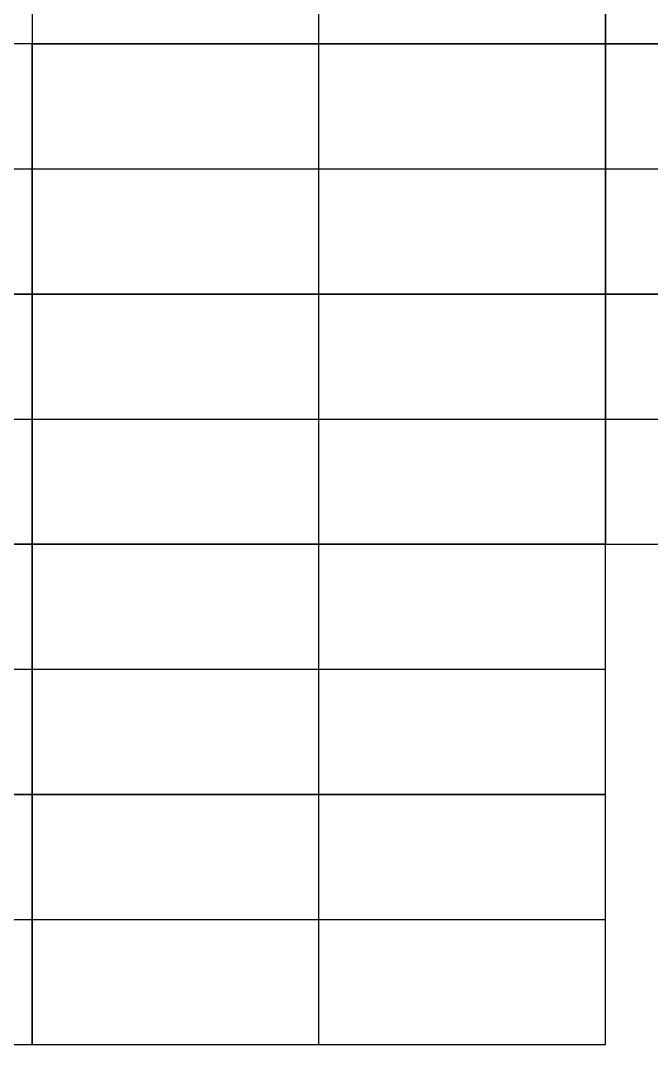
# Model space of a CAD drawing. Header units: millimetres. Extents: x 0.42 to 2.75, y -0.18 to 1.56.
# Drawn here: x 0.6434 to 0.7273, y 0.266 to 0.4021 of the extents above; entities that cross this region are included whole.
import ezdxf

# ---------------------------------------------------------------- set-up
doc = ezdxf.new("R2010")
doc.units = ezdxf.units.MM
doc.header["$MEASUREMENT"] = 0
doc.layers.add('NC', color=1, linetype='Continuous', true_color=0xff0000)

msp = doc.modelspace()

# ---------------------------------------------------------------- linework, layer by layer
at = {"layer": 'NC'}
for p, q in [((0.64497, 0.43225), (0.64497, 0.399)), ((0.64497, 0.43225, 0.0225), (0.64497, 0.399, 0.0225)), ((0.64497, 0.43225, 0.0225), (0.64497, 0.399, 0.0225)), ((0.64497, 0.43225, 0.045), (0.64497, 0.399, 0.045)), ((0.64497, 0.43225, 0.045), (0.64497, 0.399, 0.045)), ((0.64497, 0.43225, 0.0675), (0.64497, 0.399, 0.0675)), ((0.64497, 0.43225, 0.0675), (0.64497, 0.399, 0.0675)), ((0.64497, 0.43225, 0.09), (0.64497, 0.399, 0.09)), ((0.64497, 0.43225, 0.09), (0.64497, 0.399, 0.09)), ((0.64497, 0.43225, 0.1125), (0.64497, 0.399, 0.1125)), ((0.72122, 0.399), (0.72122, 0.43225)), ((0.72122, 0.399, 0.0225), (0.72122, 0.43225, 0.0225)), ((0.72122, 0.399, 0.0225), (0.72122, 0.43225, 0.0225)), ((0.72122, 0.399, 0.045), (0.72122, 0.43225, 0.045)), ((0.72122, 0.399, 0.045), (0.72122, 0.43225, 0.045)), ((0.72122, 0.399, 0.0675), (0.72122, 0.43225, 0.0675)), ((0.72122, 0.399, 0.0675), (0.72122, 0.43225, 0.0675)), ((0.72122, 0.399, 0.09), (0.72122, 0.43225, 0.09)), ((0.72122, 0.399, 0.09), (0.72122, 0.43225, 0.09)), ((0.72122, 0.399, 0.1125), (0.72122, 0.43225, 0.1125)), ((0.72122, 0.43225), (0.72122, 0.399)), ((0.72122, 0.43225, 0.0225), (0.72122, 0.399, 0.0225)), ((0.72122, 0.43225, 0.0225), (0.72122, 0.399, 0.0225)), ((0.72122, 0.43225, 0.045), (0.72122, 0.399, 0.045)), ((0.72122, 0.43225, 0.045), (0.72122, 0.399, 0.045)), ((0.72122, 0.43225, 0.0675), (0.72122, 0.399, 0.0675)), ((0.64497, 0.399), (0.56872, 0.399)), ((0.64497, 0.399, 0.0225), (0.56872, 0.399, 0.0225)), ((0.64497, 0.36575), (0.64497, 0.399)), ((0.64497, 0.36575, 0.0225), (0.64497, 0.399, 0.0225)), ((0.64497, 0.399), (0.64497, 0.399, 0.0225)), ((0.72122, 0.399), (0.64497, 0.399)), ((0.64497, 0.399), (0.64497, 0.36575)), ((0.72122, 0.399, 0.0225), (0.64497, 0.399, 0.0225)), ((0.64497, 0.399, 0.0225), (0.64497, 0.36575, 0.0225)), ((0.64497, 0.399), (0.64497, 0.399, 0.0225)), ((0.72122, 0.399, 0.0225), (0.64497, 0.399, 0.0225)), ((0.64497, 0.399, 0.0225), (0.64497, 0.36575, 0.0225)), ((0.72122, 0.399, 0.045), (0.64497, 0.399, 0.045)), ((0.64497, 0.399, 0.045), (0.64497, 0.36575, 0.045)), ((0.64497, 0.399, 0.0225), (0.64497, 0.399, 0.045)), ((0.72122, 0.399, 0.045), (0.64497, 0.399, 0.045)), ((0.64497, 0.399, 0.045), (0.64497, 0.36575, 0.045)), ((0.72122, 0.399, 0.0675), (0.64497, 0.399, 0.0675)), ((0.64497, 0.399, 0.0675), (0.64497, 0.36575, 0.0675)), ((0.64497, 0.399, 0.045), (0.64497, 0.399, 0.0675)), ((0.72122, 0.399, 0.0675), (0.64497, 0.399, 0.0675)), ((0.64497, 0.399, 0.0675), (0.64497, 0.36575, 0.0675)), ((0.72122, 0.399, 0.09), (0.64497, 0.399, 0.09)), ((0.64497, 0.399, 0.09), (0.64497, 0.36575, 0.09)), ((0.64497, 0.399, 0.0675), (0.64497, 0.399, 0.09)), ((0.64497, 0.399), (0.72122, 0.399)), ((0.64497, 0.399, 0.0225), (0.72122, 0.399, 0.0225)), ((0.64497, 0.399), (0.64497, 0.399, 0.0225)), ((0.64497, 0.399, 0.0225), (0.72122, 0.399, 0.0225)), ((0.64497, 0.399, 0.045), (0.72122, 0.399, 0.045)), ((0.64497, 0.399, 0.0225), (0.64497, 0.399, 0.045)), ((0.64497, 0.399, 0.045), (0.72122, 0.399, 0.045)), ((0.64497, 0.399, 0.0675), (0.72122, 0.399, 0.0675)), ((0.64497, 0.399, 0.045), (0.64497, 0.399, 0.0675)), ((0.64497, 0.399, 0.0675), (0.72122, 0.399, 0.0675)), ((0.64497, 0.399, 0.09), (0.72122, 0.399, 0.09)), ((0.64497, 0.399, 0.0675), (0.64497, 0.399, 0.09)), ((0.64497, 0.399, 0.09), (0.72122, 0.399, 0.09)), ((0.64497, 0.399, 0.1125), (0.72122, 0.399, 0.1125)), ((0.64497, 0.399, 0.09), (0.64497, 0.399, 0.1125)), ((0.72122, 0.36575), (0.72122, 0.399)), ((0.72122, 0.36575, 0.0225), (0.72122, 0.399, 0.0225)), ((0.72122, 0.399), (0.72122, 0.399, 0.0225)), ((0.72122, 0.36575, 0.0225), (0.72122, 0.399, 0.0225)), ((0.72122, 0.36575, 0.045), (0.72122, 0.399, 0.045)), ((0.72122, 0.399, 0.0225), (0.72122, 0.399, 0.045)), ((0.72122, 0.36575, 0.045), (0.72122, 0.399, 0.045)), ((0.72122, 0.36575, 0.0675), (0.72122, 0.399, 0.0675)), ((0.72122, 0.399, 0.045), (0.72122, 0.399, 0.0675)), ((0.72122, 0.36575, 0.0675), (0.72122, 0.399, 0.0675)), ((0.72122, 0.36575, 0.09), (0.72122, 0.399, 0.09)), ((0.72122, 0.399, 0.0675), (0.72122, 0.399, 0.09)), ((0.72122, 0.399), (0.72122, 0.399, 0.0225)), ((0.72122, 0.399, 0.0225), (0.72122, 0.399, 0.045)), ((0.72122, 0.399, 0.045), (0.72122, 0.399, 0.0675)), ((0.72122, 0.399, 0.0675), (0.72122, 0.399, 0.09)), ((0.72122, 0.399, 0.09), (0.72122, 0.399, 0.1125)), ((0.79747, 0.399), (0.72122, 0.399)), ((0.72122, 0.399), (0.72122, 0.36575)), ((0.79747, 0.399, 0.0225), (0.72122, 0.399, 0.0225)), ((0.72122, 0.399, 0.0225), (0.72122, 0.36575, 0.0225)), ((0.72122, 0.399), (0.72122, 0.399, 0.0225)), ((0.79747, 0.399, 0.0225), (0.72122, 0.399, 0.0225)), ((0.72122, 0.399, 0.0225), (0.72122, 0.36575, 0.0225)), ((0.79747, 0.399, 0.045), (0.72122, 0.399, 0.045)), ((0.72122, 0.399, 0.045), (0.72122, 0.36575, 0.045)), ((0.72122, 0.399, 0.0225), (0.72122, 0.399, 0.045)), ((0.72122, 0.399), (0.79747, 0.399)), ((0.72122, 0.399, 0.0225), (0.79747, 0.399, 0.0225)), ((0.72122, 0.399), (0.72122, 0.399, 0.0225)), ((0.72122, 0.399, 0.0225), (0.79747, 0.399, 0.0225)), ((0.72122, 0.399, 0.045), (0.79747, 0.399, 0.045)), ((0.72122, 0.399, 0.0225), (0.72122, 0.399, 0.045)), ((0.72122, 0.399, 0.045), (0.79747, 0.399, 0.045)), ((0.72122, 0.399, 0.0675), (0.79747, 0.399, 0.0675)), ((0.72122, 0.399, 0.045), (0.72122, 0.399, 0.0675)), ((0.64497, 0.36575), (0.56872, 0.36575)), ((0.64497, 0.36575, 0.0225), (0.56872, 0.36575, 0.0225)), ((0.64497, 0.36575, 0.0225), (0.56872, 0.36575, 0.0225)), ((0.64497, 0.36575, 0.045), (0.56872, 0.36575, 0.045)), ((0.56872, 0.36575), (0.64497, 0.36575)), ((0.56872, 0.36575, 0.0225), (0.64497, 0.36575, 0.0225)), ((0.64497, 0.3325), (0.64497, 0.36575)), ((0.64497, 0.3325, 0.0225), (0.64497, 0.36575, 0.0225)), ((0.64497, 0.36575), (0.64497, 0.36575, 0.0225)), ((0.64497, 0.3325, 0.0225), (0.64497, 0.36575, 0.0225)), ((0.64497, 0.3325, 0.045), (0.64497, 0.36575, 0.045)), ((0.64497, 0.36575, 0.0225), (0.64497, 0.36575, 0.045)), ((0.64497, 0.36575), (0.64497, 0.36575, 0.0225)), ((0.72122, 0.36575), (0.64497, 0.36575)), ((0.64497, 0.36575), (0.64497, 0.3325)), ((0.72122, 0.36575, 0.0225), (0.64497, 0.36575, 0.0225)), ((0.64497, 0.36575, 0.0225), (0.64497, 0.3325, 0.0225)), ((0.64497, 0.36575), (0.64497, 0.36575, 0.0225)), ((0.72122, 0.36575, 0.0225), (0.64497, 0.36575, 0.0225)), ((0.64497, 0.36575, 0.0225), (0.64497, 0.3325, 0.0225)), ((0.72122, 0.36575, 0.045), (0.64497, 0.36575, 0.045)), ((0.64497, 0.36575, 0.045), (0.64497, 0.3325, 0.045)), ((0.64497, 0.36575, 0.0225), (0.64497, 0.36575, 0.045)), ((0.72122, 0.36575, 0.045), (0.64497, 0.36575, 0.045)), ((0.64497, 0.36575, 0.045), (0.64497, 0.3325, 0.045)), ((0.72122, 0.36575, 0.0675), (0.64497, 0.36575, 0.0675)), ((0.64497, 0.36575, 0.0675), (0.64497, 0.3325, 0.0675)), ((0.64497, 0.36575, 0.045), (0.64497, 0.36575, 0.0675)), ((0.72122, 0.36575, 0.0675), (0.64497, 0.36575, 0.0675)), ((0.64497, 0.36575, 0.0675), (0.64497, 0.3325, 0.0675)), ((0.72122, 0.36575, 0.09), (0.64497, 0.36575, 0.09)), ((0.64497, 0.36575, 0.09), (0.64497, 0.3325, 0.09)), ((0.64497, 0.36575, 0.0675), (0.64497, 0.36575, 0.09)), ((0.72122, 0.36575, 0.09), (0.64497, 0.36575, 0.09)), ((0.64497, 0.36575, 0.09), (0.64497, 0.3325, 0.09)), ((0.72122, 0.36575, 0.1125), (0.64497, 0.36575, 0.1125)), ((0.64497, 0.36575, 0.1125), (0.64497, 0.3325, 0.1125)), ((0.64497, 0.36575, 0.09), (0.64497, 0.36575, 0.1125)), ((0.72122, 0.36575, 0.1125), (0.64497, 0.36575, 0.1125)), ((0.64497, 0.36575, 0.1125), (0.64497, 0.3325, 0.1125)), ((0.72122, 0.36575, 0.135), (0.64497, 0.36575, 0.135)), ((0.64497, 0.36575, 0.135), (0.64497, 0.3325, 0.135)), ((0.64497, 0.36575, 0.1125), (0.64497, 0.36575, 0.135)), ((0.72122, 0.36575, 0.135), (0.64497, 0.36575, 0.135)), ((0.64497, 0.36575, 0.135), (0.64497, 0.3325, 0.135)), ((0.72122, 0.36575, 0.1575), (0.64497, 0.36575, 0.1575)), ((0.64497, 0.36575, 0.1575), (0.64497, 0.3325, 0.1575)), ((0.64497, 0.36575, 0.135), (0.64497, 0.36575, 0.1575)), ((0.72122, 0.36575, 0.1575), (0.64497, 0.36575, 0.1575)), ((0.64497, 0.36575, 0.1575), (0.64497, 0.3325, 0.1575)), ((0.72122, 0.36575, 0.18), (0.64497, 0.36575, 0.18)), ((0.64497, 0.36575, 0.18), (0.64497, 0.3325, 0.18)), ((0.64497, 0.36575, 0.1575), (0.64497, 0.36575, 0.18)), ((0.64497, 0.36575), (0.72122, 0.36575)), ((0.64497, 0.36575, 0.0225), (0.72122, 0.36575, 0.0225)), ((0.64497, 0.36575), (0.64497, 0.36575, 0.0225)), ((0.64497, 0.36575, 0.0225), (0.72122, 0.36575, 0.0225)), ((0.64497, 0.36575, 0.045), (0.72122, 0.36575, 0.045)), ((0.64497, 0.36575, 0.0225), (0.64497, 0.36575, 0.045)), ((0.64497, 0.36575, 0.045), (0.72122, 0.36575, 0.045)), ((0.64497, 0.36575, 0.0675), (0.72122, 0.36575, 0.0675)), ((0.64497, 0.36575, 0.045), (0.64497, 0.36575, 0.0675)), ((0.64497, 0.36575, 0.0675), (0.72122, 0.36575, 0.0675)), ((0.64497, 0.36575, 0.09), (0.72122, 0.36575, 0.09)), ((0.64497, 0.36575, 0.0675), (0.64497, 0.36575, 0.09)), ((0.72122, 0.3325), (0.72122, 0.36575)), ((0.72122, 0.3325, 0.0225), (0.72122, 0.36575, 0.0225)), ((0.72122, 0.36575), (0.72122, 0.36575, 0.0225)), ((0.72122, 0.3325, 0.0225), (0.72122, 0.36575, 0.0225)), ((0.72122, 0.3325, 0.045), (0.72122, 0.36575, 0.045)), ((0.72122, 0.36575, 0.0225), (0.72122, 0.36575, 0.045)), ((0.72122, 0.3325, 0.045), (0.72122, 0.36575, 0.045)), ((0.72122, 0.3325, 0.0675), (0.72122, 0.36575, 0.0675)), ((0.72122, 0.36575, 0.045), (0.72122, 0.36575, 0.0675)), ((0.72122, 0.3325, 0.0675), (0.72122, 0.36575, 0.0675)), ((0.72122, 0.3325, 0.09), (0.72122, 0.36575, 0.09)), ((0.72122, 0.36575, 0.0675), (0.72122, 0.36575, 0.09)), ((0.72122, 0.3325, 0.09), (0.72122, 0.36575, 0.09)), ((0.72122, 0.3325, 0.1125), (0.72122, 0.36575, 0.1125)), ((0.72122, 0.36575, 0.09), (0.72122, 0.36575, 0.1125)), ((0.72122, 0.3325, 0.1125), (0.72122, 0.36575, 0.1125)), ((0.72122, 0.3325, 0.135), (0.72122, 0.36575, 0.135)), ((0.72122, 0.36575, 0.1125), (0.72122, 0.36575, 0.135)), ((0.72122, 0.3325, 0.135), (0.72122, 0.36575, 0.135)), ((0.72122, 0.3325, 0.1575), (0.72122, 0.36575, 0.1575)), ((0.72122, 0.36575, 0.135), (0.72122, 0.36575, 0.1575)), ((0.72122, 0.3325, 0.1575), (0.72122, 0.36575, 0.1575)), ((0.72122, 0.3325, 0.18), (0.72122, 0.36575, 0.18)), ((0.72122, 0.36575, 0.1575), (0.72122, 0.36575, 0.18)), ((0.72122, 0.36575), (0.72122, 0.36575, 0.0225)), ((0.72122, 0.36575, 0.0225), (0.72122, 0.36575, 0.045)), ((0.72122, 0.36575, 0.045), (0.72122, 0.36575, 0.0675)), ((0.72122, 0.36575, 0.0675), (0.72122, 0.36575, 0.09)), ((0.79747, 0.36575), (0.72122, 0.36575)), ((0.72122, 0.36575), (0.72122, 0.3325)), ((0.79747, 0.36575, 0.0225), (0.72122, 0.36575, 0.0225)), ((0.72122, 0.36575, 0.0225), (0.72122, 0.3325, 0.0225)), ((0.72122, 0.36575), (0.72122, 0.36575, 0.0225)), ((0.72122, 0.36575), (0.79747, 0.36575)), ((0.72122, 0.36575, 0.0225), (0.79747, 0.36575, 0.0225)), ((0.72122, 0.36575), (0.72122, 0.36575, 0.0225)), ((0.72122, 0.36575, 0.0225), (0.79747, 0.36575, 0.0225)), ((0.72122, 0.36575, 0.045), (0.79747, 0.36575, 0.045)), ((0.72122, 0.36575, 0.0225), (0.72122, 0.36575, 0.045)), ((0.64497, 0.3325), (0.56872, 0.3325)), ((0.64497, 0.3325, 0.0225), (0.56872, 0.3325, 0.0225)), ((0.64497, 0.3325, 0.0225), (0.56872, 0.3325, 0.0225)), ((0.64497, 0.3325, 0.045), (0.56872, 0.3325, 0.045)), ((0.64497, 0.3325, 0.045), (0.56872, 0.3325, 0.045)), ((0.64497, 0.3325, 0.0675), (0.56872, 0.3325, 0.0675)), ((0.56872, 0.3325), (0.64497, 0.3325)), ((0.56872, 0.3325, 0.0225), (0.64497, 0.3325, 0.0225)), ((0.56872, 0.3325, 0.0225), (0.64497, 0.3325, 0.0225)), ((0.56872, 0.3325, 0.045), (0.64497, 0.3325, 0.045)), ((0.64497, 0.29925), (0.64497, 0.3325)), ((0.64497, 0.29925, 0.0225), (0.64497, 0.3325, 0.0225)), ((0.64497, 0.3325), (0.64497, 0.3325, 0.0225)), ((0.64497, 0.29925, 0.0225), (0.64497, 0.3325, 0.0225)), ((0.64497, 0.29925, 0.045), (0.64497, 0.3325, 0.045)), ((0.64497, 0.3325, 0.0225), (0.64497, 0.3325, 0.045)), ((0.64497, 0.29925, 0.045), (0.64497, 0.3325, 0.045)), ((0.64497, 0.29925, 0.0675), (0.64497, 0.3325, 0.0675)), ((0.64497, 0.3325, 0.045), (0.64497, 0.3325, 0.0675)), ((0.64497, 0.3325), (0.64497, 0.3325, 0.0225)), ((0.64497, 0.3325, 0.0225), (0.64497, 0.3325, 0.045)), ((0.72122, 0.3325), (0.64497, 0.3325)), ((0.64497, 0.3325), (0.64497, 0.29925)), ((0.72122, 0.3325, 0.0225), (0.64497, 0.3325, 0.0225)), ((0.64497, 0.3325, 0.0225), (0.64497, 0.29925, 0.0225)), ((0.64497, 0.3325), (0.64497, 0.3325, 0.0225)), ((0.72122, 0.3325, 0.0225), (0.64497, 0.3325, 0.0225)), ((0.64497, 0.3325, 0.0225), (0.64497, 0.29925, 0.0225)), ((0.72122, 0.3325, 0.045), (0.64497, 0.3325, 0.045)), ((0.64497, 0.3325, 0.045), (0.64497, 0.29925, 0.045)), ((0.64497, 0.3325, 0.0225), (0.64497, 0.3325, 0.045)), ((0.72122, 0.3325, 0.045), (0.64497, 0.3325, 0.045)), ((0.64497, 0.3325, 0.045), (0.64497, 0.29925, 0.045)), ((0.72122, 0.3325, 0.0675), (0.64497, 0.3325, 0.0675)), ((0.64497, 0.3325, 0.0675), (0.64497, 0.29925, 0.0675)), ((0.64497, 0.3325, 0.045), (0.64497, 0.3325, 0.0675)), ((0.64497, 0.3325), (0.72122, 0.3325)), ((0.64497, 0.3325, 0.0225), (0.72122, 0.3325, 0.0225)), ((0.64497, 0.3325), (0.64497, 0.3325, 0.0225)), ((0.64497, 0.3325, 0.0225), (0.72122, 0.3325, 0.0225)), ((0.64497, 0.3325, 0.045), (0.72122, 0.3325, 0.045)), ((0.64497, 0.3325, 0.0225), (0.64497, 0.3325, 0.045)), ((0.64497, 0.3325, 0.045), (0.72122, 0.3325, 0.045)), ((0.64497, 0.3325, 0.0675), (0.72122, 0.3325, 0.0675)), ((0.64497, 0.3325, 0.045), (0.64497, 0.3325, 0.0675)), ((0.64497, 0.3325, 0.0675), (0.72122, 0.3325, 0.0675)), ((0.64497, 0.3325, 0.09), (0.72122, 0.3325, 0.09)), ((0.64497, 0.3325, 0.0675), (0.64497, 0.3325, 0.09)), ((0.64497, 0.3325, 0.09), (0.72122, 0.3325, 0.09)), ((0.64497, 0.3325, 0.1125), (0.72122, 0.3325, 0.1125)), ((0.64497, 0.3325, 0.09), (0.64497, 0.3325, 0.1125)), ((0.64497, 0.3325, 0.1125), (0.72122, 0.3325, 0.1125)), ((0.64497, 0.3325, 0.135), (0.72122, 0.3325, 0.135)), ((0.64497, 0.3325, 0.1125), (0.64497, 0.3325, 0.135)), ((0.64497, 0.3325, 0.135), (0.72122, 0.3325, 0.135)), ((0.64497, 0.3325, 0.1575), (0.72122, 0.3325, 0.1575)), ((0.64497, 0.3325, 0.135), (0.64497, 0.3325, 0.1575)), ((0.64497, 0.3325, 0.1575), (0.72122, 0.3325, 0.1575)), ((0.64497, 0.3325, 0.18), (0.72122, 0.3325, 0.18)), ((0.64497, 0.3325, 0.1575), (0.64497, 0.3325, 0.18)), ((0.72122, 0.29925), (0.72122, 0.3325)), ((0.72122, 0.29925, 0.0225), (0.72122, 0.3325, 0.0225)), ((0.72122, 0.3325), (0.72122, 0.3325, 0.0225)), ((0.72122, 0.29925, 0.0225), (0.72122, 0.3325, 0.0225)), ((0.72122, 0.29925, 0.045), (0.72122, 0.3325, 0.045)), ((0.72122, 0.3325, 0.0225), (0.72122, 0.3325, 0.045)), ((0.72122, 0.29925, 0.045), (0.72122, 0.3325, 0.045)), ((0.72122, 0.29925, 0.0675), (0.72122, 0.3325, 0.0675)), ((0.72122, 0.3325, 0.045), (0.72122, 0.3325, 0.0675)), ((0.72122, 0.3325), (0.72122, 0.3325, 0.0225)), ((0.72122, 0.3325, 0.0225), (0.72122, 0.3325, 0.045)), ((0.72122, 0.3325, 0.045), (0.72122, 0.3325, 0.0675)), ((0.72122, 0.3325, 0.0675), (0.72122, 0.3325, 0.09)), ((0.72122, 0.3325, 0.09), (0.72122, 0.3325, 0.1125)), ((0.72122, 0.3325, 0.1125), (0.72122, 0.3325, 0.135)), ((0.72122, 0.3325, 0.135), (0.72122, 0.3325, 0.1575)), ((0.72122, 0.3325, 0.1575), (0.72122, 0.3325, 0.18)), ((0.72122, 0.3325), (0.79747, 0.3325)), ((0.72122, 0.3325, 0.0225), (0.79747, 0.3325, 0.0225)), ((0.72122, 0.3325), (0.72122, 0.3325, 0.0225)), ((0.64497, 0.29925), (0.56872, 0.29925)), ((0.64497, 0.29925, 0.0225), (0.56872, 0.29925, 0.0225)), ((0.56872, 0.29925), (0.64497, 0.29925)), ((0.56872, 0.29925, 0.0225), (0.64497, 0.29925, 0.0225)), ((0.56872, 0.29925, 0.0225), (0.64497, 0.29925, 0.0225)), ((0.56872, 0.29925, 0.045), (0.64497, 0.29925, 0.045)), ((0.56872, 0.29925, 0.045), (0.64497, 0.29925, 0.045)), ((0.56872, 0.29925, 0.0675), (0.64497, 0.29925, 0.0675)), ((0.64497, 0.266), (0.64497, 0.29925)), ((0.64497, 0.266, 0.0225), (0.64497, 0.29925, 0.0225)), ((0.64497, 0.29925), (0.64497, 0.29925, 0.0225)), ((0.64497, 0.29925), (0.64497, 0.29925, 0.0225)), ((0.64497, 0.29925, 0.0225), (0.64497, 0.29925, 0.045)), ((0.64497, 0.29925, 0.045), (0.64497, 0.29925, 0.0675)), ((0.72122, 0.29925), (0.64497, 0.29925)), ((0.64497, 0.29925), (0.64497, 0.266)), ((0.72122, 0.29925, 0.0225), (0.64497, 0.29925, 0.0225)), ((0.64497, 0.29925, 0.0225), (0.64497, 0.266, 0.0225)), ((0.64497, 0.29925), (0.64497, 0.29925, 0.0225)), ((0.72122, 0.29925, 0.0225), (0.64497, 0.29925, 0.0225)), ((0.64497, 0.29925, 0.0225), (0.64497, 0.266, 0.0225)), ((0.72122, 0.29925, 0.045), (0.64497, 0.29925, 0.045)), ((0.64497, 0.29925, 0.045), (0.64497, 0.266, 0.045)), ((0.64497, 0.29925, 0.0225), (0.64497, 0.29925, 0.045)), ((0.64497, 0.29925), (0.72122, 0.29925)), ((0.64497, 0.29925, 0.0225), (0.72122, 0.29925, 0.0225)), ((0.64497, 0.29925), (0.64497, 0.29925, 0.0225)), ((0.64497, 0.29925, 0.0225), (0.72122, 0.29925, 0.0225)), ((0.64497, 0.29925, 0.045), (0.72122, 0.29925, 0.045)), ((0.64497, 0.29925, 0.0225), (0.64497, 0.29925, 0.045)), ((0.64497, 0.29925, 0.045), (0.72122, 0.29925, 0.045)), ((0.64497, 0.29925, 0.0675), (0.72122, 0.29925, 0.0675)), ((0.64497, 0.29925, 0.045), (0.64497, 0.29925, 0.0675)), ((0.72122, 0.266), (0.72122, 0.29925)), ((0.72122, 0.266, 0.0225), (0.72122, 0.29925, 0.0225)), ((0.72122, 0.29925), (0.72122, 0.29925, 0.0225)), ((0.72122, 0.266, 0.0225), (0.72122, 0.29925, 0.0225)), ((0.72122, 0.266, 0.045), (0.72122, 0.29925, 0.045)), ((0.72122, 0.29925, 0.0225), (0.72122, 0.29925, 0.045)), ((0.72122, 0.29925), (0.72122, 0.29925, 0.0225)), ((0.72122, 0.29925, 0.0225), (0.72122, 0.29925, 0.045)), ((0.72122, 0.29925, 0.045), (0.72122, 0.29925, 0.0675)), ((0.56872, 0.266), (0.64497, 0.266)), ((0.56872, 0.266, 0.0225), (0.64497, 0.266, 0.0225)), ((0.64497, 0.266), (0.64497, 0.266, 0.0225)), ((0.64497, 0.266), (0.72122, 0.266)), ((0.64497, 0.266, 0.0225), (0.72122, 0.266, 0.0225)), ((0.64497, 0.266), (0.64497, 0.266, 0.0225)), ((0.64497, 0.266, 0.0225), (0.72122, 0.266, 0.0225)), ((0.64497, 0.266, 0.045), (0.72122, 0.266, 0.045)), ((0.64497, 0.266, 0.0225), (0.64497, 0.266, 0.045)), ((0.72122, 0.266), (0.72122, 0.266, 0.0225)), ((0.72122, 0.266, 0.0225), (0.72122, 0.266, 0.045))]:
    msp.add_line(p, q, dxfattribs=at)
for points in [[(0.64497, 0.43225, 0.01125), (0.64497, 0.41563, 0.01125), (0.64497, 0.399, 0.01125)], [(0.64497, 0.43225, 0.03375), (0.64497, 0.41563, 0.03375), (0.64497, 0.399, 0.03375)], [(0.64497, 0.43225, 0.05625), (0.64497, 0.41563, 0.05625), (0.64497, 0.399, 0.05625)], [(0.64497, 0.43225, 0.07875), (0.64497, 0.41563, 0.07875), (0.64497, 0.399, 0.07875)], [(0.64497, 0.43225, 0.10125), (0.64497, 0.41563, 0.10125), (0.64497, 0.399, 0.10125)], [(0.6831, 0.399), (0.6831, 0.41563), (0.6831, 0.43225)], [(0.6831, 0.399, 0.0225), (0.6831, 0.41563, 0.0225), (0.6831, 0.43225, 0.0225)], [(0.6831, 0.399, 0.0225), (0.6831, 0.41563, 0.0225), (0.6831, 0.43225, 0.0225)], [(0.6831, 0.399, 0.045), (0.6831, 0.41563, 0.045), (0.6831, 0.43225, 0.045)], [(0.6831, 0.399, 0.045), (0.6831, 0.41563, 0.045), (0.6831, 0.43225, 0.045)], [(0.6831, 0.399, 0.0675), (0.6831, 0.41563, 0.0675), (0.6831, 0.43225, 0.0675)], [(0.6831, 0.399, 0.0675), (0.6831, 0.41563, 0.0675), (0.6831, 0.43225, 0.0675)], [(0.6831, 0.399, 0.09), (0.6831, 0.41563, 0.09), (0.6831, 0.43225, 0.09)], [(0.6831, 0.399, 0.09), (0.6831, 0.41563, 0.09), (0.6831, 0.43225, 0.09)], [(0.6831, 0.399, 0.1125), (0.6831, 0.41563, 0.1125), (0.6831, 0.43225, 0.1125)], [(0.72122, 0.399, 0.01125), (0.72122, 0.41563, 0.01125), (0.72122, 0.43225, 0.01125)], [(0.72122, 0.399, 0.03375), (0.72122, 0.41563, 0.03375), (0.72122, 0.43225, 0.03375)], [(0.72122, 0.399, 0.05625), (0.72122, 0.41563, 0.05625), (0.72122, 0.43225, 0.05625)], [(0.72122, 0.399, 0.07875), (0.72122, 0.41563, 0.07875), (0.72122, 0.43225, 0.07875)], [(0.72122, 0.399, 0.10125), (0.72122, 0.41563, 0.10125), (0.72122, 0.43225, 0.10125)], [(0.72122, 0.43225, 0.01125), (0.72122, 0.41563, 0.01125), (0.72122, 0.399, 0.01125)], [(0.72122, 0.43225, 0.03375), (0.72122, 0.41563, 0.03375), (0.72122, 0.399, 0.03375)], [(0.72122, 0.43225, 0.05625), (0.72122, 0.41563, 0.05625), (0.72122, 0.399, 0.05625)], [(0.64497, 0.399, 0.01125), (0.60685, 0.399, 0.01125), (0.56872, 0.399, 0.01125)], [(0.64497, 0.36575, 0.01125), (0.64497, 0.38238, 0.01125), (0.64497, 0.399, 0.01125)], [(0.72122, 0.399, 0.01125), (0.6831, 0.399, 0.01125), (0.64497, 0.399, 0.01125)], [(0.64497, 0.399, 0.01125), (0.64497, 0.38238, 0.01125), (0.64497, 0.36575, 0.01125)], [(0.72122, 0.399, 0.03375), (0.6831, 0.399, 0.03375), (0.64497, 0.399, 0.03375)], [(0.64497, 0.399, 0.03375), (0.64497, 0.38238, 0.03375), (0.64497, 0.36575, 0.03375)], [(0.72122, 0.399, 0.05625), (0.6831, 0.399, 0.05625), (0.64497, 0.399, 0.05625)], [(0.64497, 0.399, 0.05625), (0.64497, 0.38238, 0.05625), (0.64497, 0.36575, 0.05625)], [(0.72122, 0.399, 0.07875), (0.6831, 0.399, 0.07875), (0.64497, 0.399, 0.07875)], [(0.64497, 0.399, 0.07875), (0.64497, 0.38238, 0.07875), (0.64497, 0.36575, 0.07875)], [(0.64497, 0.399, 0.01125), (0.6831, 0.399, 0.01125), (0.72122, 0.399, 0.01125)], [(0.64497, 0.399, 0.03375), (0.6831, 0.399, 0.03375), (0.72122, 0.399, 0.03375)], [(0.64497, 0.399, 0.05625), (0.6831, 0.399, 0.05625), (0.72122, 0.399, 0.05625)], [(0.64497, 0.399, 0.07875), (0.6831, 0.399, 0.07875), (0.72122, 0.399, 0.07875)], [(0.64497, 0.399, 0.10125), (0.6831, 0.399, 0.10125), (0.72122, 0.399, 0.10125)], [(0.6831, 0.399), (0.6831, 0.399, 0.01125), (0.6831, 0.399, 0.0225)], [(0.6831, 0.36575), (0.6831, 0.38238), (0.6831, 0.399)], [(0.6831, 0.36575, 0.0225), (0.6831, 0.38238, 0.0225), (0.6831, 0.399, 0.0225)], [(0.6831, 0.399, 0.0225), (0.6831, 0.399, 0.03375), (0.6831, 0.399, 0.045)], [(0.6831, 0.36575, 0.0225), (0.6831, 0.38238, 0.0225), (0.6831, 0.399, 0.0225)], [(0.6831, 0.36575, 0.045), (0.6831, 0.38238, 0.045), (0.6831, 0.399, 0.045)], [(0.6831, 0.399, 0.045), (0.6831, 0.399, 0.05625), (0.6831, 0.399, 0.0675)], [(0.6831, 0.36575, 0.045), (0.6831, 0.38238, 0.045), (0.6831, 0.399, 0.045)], [(0.6831, 0.36575, 0.0675), (0.6831, 0.38238, 0.0675), (0.6831, 0.399, 0.0675)], [(0.6831, 0.399, 0.0675), (0.6831, 0.399, 0.07875), (0.6831, 0.399, 0.09)], [(0.6831, 0.36575, 0.0675), (0.6831, 0.38238, 0.0675), (0.6831, 0.399, 0.0675)], [(0.6831, 0.36575, 0.09), (0.6831, 0.38238, 0.09), (0.6831, 0.399, 0.09)], [(0.6831, 0.399), (0.6831, 0.399, 0.01125), (0.6831, 0.399, 0.0225)], [(0.6831, 0.399, 0.0225), (0.6831, 0.399, 0.03375), (0.6831, 0.399, 0.045)], [(0.6831, 0.399, 0.045), (0.6831, 0.399, 0.05625), (0.6831, 0.399, 0.0675)], [(0.6831, 0.399, 0.0675), (0.6831, 0.399, 0.07875), (0.6831, 0.399, 0.09)], [(0.6831, 0.399, 0.09), (0.6831, 0.399, 0.10125), (0.6831, 0.399, 0.1125)], [(0.72122, 0.36575, 0.01125), (0.72122, 0.38238, 0.01125), (0.72122, 0.399, 0.01125)], [(0.72122, 0.36575, 0.03375), (0.72122, 0.38238, 0.03375), (0.72122, 0.399, 0.03375)], [(0.72122, 0.36575, 0.05625), (0.72122, 0.38238, 0.05625), (0.72122, 0.399, 0.05625)], [(0.72122, 0.36575, 0.07875), (0.72122, 0.38238, 0.07875), (0.72122, 0.399, 0.07875)], [(0.79747, 0.399, 0.01125), (0.75935, 0.399, 0.01125), (0.72122, 0.399, 0.01125)], [(0.72122, 0.399, 0.01125), (0.72122, 0.38238, 0.01125), (0.72122, 0.36575, 0.01125)], [(0.79747, 0.399, 0.03375), (0.75935, 0.399, 0.03375), (0.72122, 0.399, 0.03375)], [(0.72122, 0.399, 0.03375), (0.72122, 0.38238, 0.03375), (0.72122, 0.36575, 0.03375)], [(0.72122, 0.399, 0.01125), (0.75935, 0.399, 0.01125), (0.79747, 0.399, 0.01125)], [(0.72122, 0.399, 0.03375), (0.75935, 0.399, 0.03375), (0.79747, 0.399, 0.03375)], [(0.72122, 0.399, 0.05625), (0.75935, 0.399, 0.05625), (0.79747, 0.399, 0.05625)], [(0.56872, 0.38238), (0.60685, 0.38238), (0.64497, 0.38238)], [(0.56872, 0.38238, 0.0225), (0.60685, 0.38238, 0.0225), (0.64497, 0.38238, 0.0225)], [(0.64497, 0.38238), (0.64497, 0.38238, 0.01125), (0.64497, 0.38238, 0.0225)], [(0.64497, 0.38238), (0.64497, 0.38238, 0.01125), (0.64497, 0.38238, 0.0225)], [(0.64497, 0.38238), (0.6831, 0.38238), (0.72122, 0.38238)], [(0.64497, 0.38238, 0.0225), (0.6831, 0.38238, 0.0225), (0.72122, 0.38238, 0.0225)], [(0.64497, 0.38238, 0.0225), (0.64497, 0.38238, 0.03375), (0.64497, 0.38238, 0.045)], [(0.64497, 0.38238, 0.0225), (0.6831, 0.38238, 0.0225), (0.72122, 0.38238, 0.0225)], [(0.64497, 0.38238, 0.045), (0.6831, 0.38238, 0.045), (0.72122, 0.38238, 0.045)], [(0.64497, 0.38238, 0.045), (0.64497, 0.38238, 0.05625), (0.64497, 0.38238, 0.0675)], [(0.64497, 0.38238, 0.045), (0.6831, 0.38238, 0.045), (0.72122, 0.38238, 0.045)], [(0.64497, 0.38238, 0.0675), (0.6831, 0.38238, 0.0675), (0.72122, 0.38238, 0.0675)], [(0.64497, 0.38238, 0.0675), (0.64497, 0.38238, 0.07875), (0.64497, 0.38238, 0.09)], [(0.64497, 0.38238, 0.0675), (0.6831, 0.38238, 0.0675), (0.72122, 0.38238, 0.0675)], [(0.64497, 0.38238, 0.09), (0.6831, 0.38238, 0.09), (0.72122, 0.38238, 0.09)], [(0.72122, 0.38238), (0.72122, 0.38238, 0.01125), (0.72122, 0.38238, 0.0225)], [(0.72122, 0.38238, 0.0225), (0.72122, 0.38238, 0.03375), (0.72122, 0.38238, 0.045)], [(0.72122, 0.38238, 0.045), (0.72122, 0.38238, 0.05625), (0.72122, 0.38238, 0.0675)], [(0.72122, 0.38238, 0.0675), (0.72122, 0.38238, 0.07875), (0.72122, 0.38238, 0.09)], [(0.72122, 0.38238), (0.72122, 0.38238, 0.01125), (0.72122, 0.38238, 0.0225)], [(0.72122, 0.38238), (0.75935, 0.38238), (0.79747, 0.38238)], [(0.72122, 0.38238, 0.0225), (0.75935, 0.38238, 0.0225), (0.79747, 0.38238, 0.0225)], [(0.72122, 0.38238, 0.0225), (0.72122, 0.38238, 0.03375), (0.72122, 0.38238, 0.045)], [(0.72122, 0.38238, 0.0225), (0.75935, 0.38238, 0.0225), (0.79747, 0.38238, 0.0225)], [(0.72122, 0.38238, 0.045), (0.75935, 0.38238, 0.045), (0.79747, 0.38238, 0.045)], [(0.64497, 0.36575, 0.01125), (0.60685, 0.36575, 0.01125), (0.56872, 0.36575, 0.01125)], [(0.64497, 0.36575, 0.03375), (0.60685, 0.36575, 0.03375), (0.56872, 0.36575, 0.03375)], [(0.56872, 0.36575, 0.01125), (0.60685, 0.36575, 0.01125), (0.64497, 0.36575, 0.01125)], [(0.64497, 0.3325, 0.01125), (0.64497, 0.34913, 0.01125), (0.64497, 0.36575, 0.01125)], [(0.64497, 0.3325, 0.03375), (0.64497, 0.34913, 0.03375), (0.64497, 0.36575, 0.03375)], [(0.72122, 0.36575, 0.01125), (0.6831, 0.36575, 0.01125), (0.64497, 0.36575, 0.01125)], [(0.64497, 0.36575, 0.01125), (0.64497, 0.34913, 0.01125), (0.64497, 0.3325, 0.01125)], [(0.72122, 0.36575, 0.03375), (0.6831, 0.36575, 0.03375), (0.64497, 0.36575, 0.03375)], [(0.64497, 0.36575, 0.03375), (0.64497, 0.34913, 0.03375), (0.64497, 0.3325, 0.03375)], [(0.72122, 0.36575, 0.05625), (0.6831, 0.36575, 0.05625), (0.64497, 0.36575, 0.05625)], [(0.64497, 0.36575, 0.05625), (0.64497, 0.34913, 0.05625), (0.64497, 0.3325, 0.05625)], [(0.72122, 0.36575, 0.07875), (0.6831, 0.36575, 0.07875), (0.64497, 0.36575, 0.07875)], [(0.64497, 0.36575, 0.07875), (0.64497, 0.34913, 0.07875), (0.64497, 0.3325, 0.07875)], [(0.72122, 0.36575, 0.10125), (0.6831, 0.36575, 0.10125), (0.64497, 0.36575, 0.10125)], [(0.64497, 0.36575, 0.10125), (0.64497, 0.34913, 0.10125), (0.64497, 0.3325, 0.10125)], [(0.72122, 0.36575, 0.12375), (0.6831, 0.36575, 0.12375), (0.64497, 0.36575, 0.12375)], [(0.64497, 0.36575, 0.12375), (0.64497, 0.34913, 0.12375), (0.64497, 0.3325, 0.12375)], [(0.72122, 0.36575, 0.14625), (0.6831, 0.36575, 0.14625), (0.64497, 0.36575, 0.14625)], [(0.64497, 0.36575, 0.14625), (0.64497, 0.34913, 0.14625), (0.64497, 0.3325, 0.14625)], [(0.72122, 0.36575, 0.16875), (0.6831, 0.36575, 0.16875), (0.64497, 0.36575, 0.16875)], [(0.64497, 0.36575, 0.16875), (0.64497, 0.34913, 0.16875), (0.64497, 0.3325, 0.16875)], [(0.64497, 0.36575, 0.01125), (0.6831, 0.36575, 0.01125), (0.72122, 0.36575, 0.01125)], [(0.64497, 0.36575, 0.03375), (0.6831, 0.36575, 0.03375), (0.72122, 0.36575, 0.03375)], [(0.64497, 0.36575, 0.05625), (0.6831, 0.36575, 0.05625), (0.72122, 0.36575, 0.05625)], [(0.64497, 0.36575, 0.07875), (0.6831, 0.36575, 0.07875), (0.72122, 0.36575, 0.07875)], [(0.6831, 0.36575), (0.6831, 0.36575, 0.01125), (0.6831, 0.36575, 0.0225)], [(0.6831, 0.3325), (0.6831, 0.34913), (0.6831, 0.36575)], [(0.6831, 0.3325, 0.0225), (0.6831, 0.34913, 0.0225), (0.6831, 0.36575, 0.0225)], [(0.6831, 0.36575, 0.0225), (0.6831, 0.36575, 0.03375), (0.6831, 0.36575, 0.045)], [(0.6831, 0.3325, 0.0225), (0.6831, 0.34913, 0.0225), (0.6831, 0.36575, 0.0225)], [(0.6831, 0.3325, 0.045), (0.6831, 0.34913, 0.045), (0.6831, 0.36575, 0.045)], [(0.6831, 0.36575, 0.045), (0.6831, 0.36575, 0.05625), (0.6831, 0.36575, 0.0675)], [(0.6831, 0.3325, 0.045), (0.6831, 0.34913, 0.045), (0.6831, 0.36575, 0.045)], [(0.6831, 0.3325, 0.0675), (0.6831, 0.34913, 0.0675), (0.6831, 0.36575, 0.0675)], [(0.6831, 0.36575, 0.0675), (0.6831, 0.36575, 0.07875), (0.6831, 0.36575, 0.09)], [(0.6831, 0.3325, 0.0675), (0.6831, 0.34913, 0.0675), (0.6831, 0.36575, 0.0675)], [(0.6831, 0.3325, 0.09), (0.6831, 0.34913, 0.09), (0.6831, 0.36575, 0.09)], [(0.6831, 0.36575, 0.09), (0.6831, 0.36575, 0.10125), (0.6831, 0.36575, 0.1125)], [(0.6831, 0.3325, 0.09), (0.6831, 0.34913, 0.09), (0.6831, 0.36575, 0.09)], [(0.6831, 0.3325, 0.1125), (0.6831, 0.34913, 0.1125), (0.6831, 0.36575, 0.1125)], [(0.6831, 0.36575, 0.1125), (0.6831, 0.36575, 0.12375), (0.6831, 0.36575, 0.135)], [(0.6831, 0.3325, 0.1125), (0.6831, 0.34913, 0.1125), (0.6831, 0.36575, 0.1125)], [(0.6831, 0.3325, 0.135), (0.6831, 0.34913, 0.135), (0.6831, 0.36575, 0.135)], [(0.6831, 0.36575, 0.135), (0.6831, 0.36575, 0.14625), (0.6831, 0.36575, 0.1575)], [(0.6831, 0.3325, 0.135), (0.6831, 0.34913, 0.135), (0.6831, 0.36575, 0.135)], [(0.6831, 0.3325, 0.1575), (0.6831, 0.34913, 0.1575), (0.6831, 0.36575, 0.1575)], [(0.6831, 0.36575, 0.1575), (0.6831, 0.36575, 0.16875), (0.6831, 0.36575, 0.18)], [(0.6831, 0.3325, 0.1575), (0.6831, 0.34913, 0.1575), (0.6831, 0.36575, 0.1575)], [(0.6831, 0.3325, 0.18), (0.6831, 0.34913, 0.18), (0.6831, 0.36575, 0.18)], [(0.6831, 0.36575), (0.6831, 0.36575, 0.01125), (0.6831, 0.36575, 0.0225)], [(0.6831, 0.36575, 0.0225), (0.6831, 0.36575, 0.03375), (0.6831, 0.36575, 0.045)], [(0.6831, 0.36575, 0.045), (0.6831, 0.36575, 0.05625), (0.6831, 0.36575, 0.0675)], [(0.6831, 0.36575, 0.0675), (0.6831, 0.36575, 0.07875), (0.6831, 0.36575, 0.09)], [(0.72122, 0.3325, 0.01125), (0.72122, 0.34913, 0.01125), (0.72122, 0.36575, 0.01125)], [(0.72122, 0.3325, 0.03375), (0.72122, 0.34913, 0.03375), (0.72122, 0.36575, 0.03375)], [(0.72122, 0.3325, 0.05625), (0.72122, 0.34913, 0.05625), (0.72122, 0.36575, 0.05625)], [(0.72122, 0.3325, 0.07875), (0.72122, 0.34913, 0.07875), (0.72122, 0.36575, 0.07875)], [(0.72122, 0.3325, 0.10125), (0.72122, 0.34913, 0.10125), (0.72122, 0.36575, 0.10125)], [(0.72122, 0.3325, 0.12375), (0.72122, 0.34913, 0.12375), (0.72122, 0.36575, 0.12375)], [(0.72122, 0.3325, 0.14625), (0.72122, 0.34913, 0.14625), (0.72122, 0.36575, 0.14625)], [(0.72122, 0.3325, 0.16875), (0.72122, 0.34913, 0.16875), (0.72122, 0.36575, 0.16875)], [(0.79747, 0.36575, 0.01125), (0.75935, 0.36575, 0.01125), (0.72122, 0.36575, 0.01125)], [(0.72122, 0.36575, 0.01125), (0.72122, 0.34913, 0.01125), (0.72122, 0.3325, 0.01125)], [(0.72122, 0.36575, 0.01125), (0.75935, 0.36575, 0.01125), (0.79747, 0.36575, 0.01125)], [(0.72122, 0.36575, 0.03375), (0.75935, 0.36575, 0.03375), (0.79747, 0.36575, 0.03375)], [(0.56872, 0.34913), (0.60685, 0.34913), (0.64497, 0.34913)], [(0.56872, 0.34913, 0.0225), (0.60685, 0.34913, 0.0225), (0.64497, 0.34913, 0.0225)], [(0.56872, 0.34913, 0.0225), (0.60685, 0.34913, 0.0225), (0.64497, 0.34913, 0.0225)], [(0.56872, 0.34913, 0.045), (0.60685, 0.34913, 0.045), (0.64497, 0.34913, 0.045)], [(0.64497, 0.34913), (0.64497, 0.34913, 0.01125), (0.64497, 0.34913, 0.0225)], [(0.64497, 0.34913, 0.0225), (0.64497, 0.34913, 0.03375), (0.64497, 0.34913, 0.045)], [(0.64497, 0.34913), (0.64497, 0.34913, 0.01125), (0.64497, 0.34913, 0.0225)], [(0.64497, 0.34913), (0.6831, 0.34913), (0.72122, 0.34913)], [(0.64497, 0.34913, 0.0225), (0.6831, 0.34913, 0.0225), (0.72122, 0.34913, 0.0225)], [(0.64497, 0.34913, 0.0225), (0.64497, 0.34913, 0.03375), (0.64497, 0.34913, 0.045)], [(0.64497, 0.34913, 0.0225), (0.6831, 0.34913, 0.0225), (0.72122, 0.34913, 0.0225)], [(0.64497, 0.34913, 0.045), (0.6831, 0.34913, 0.045), (0.72122, 0.34913, 0.045)], [(0.64497, 0.34913, 0.045), (0.64497, 0.34913, 0.05625), (0.64497, 0.34913, 0.0675)], [(0.64497, 0.34913, 0.045), (0.6831, 0.34913, 0.045), (0.72122, 0.34913, 0.045)], [(0.64497, 0.34913, 0.0675), (0.6831, 0.34913, 0.0675), (0.72122, 0.34913, 0.0675)], [(0.64497, 0.34913, 0.0675), (0.64497, 0.34913, 0.07875), (0.64497, 0.34913, 0.09)], [(0.64497, 0.34913, 0.0675), (0.6831, 0.34913, 0.0675), (0.72122, 0.34913, 0.0675)], [(0.64497, 0.34913, 0.09), (0.6831, 0.34913, 0.09), (0.72122, 0.34913, 0.09)], [(0.64497, 0.34913, 0.09), (0.64497, 0.34913, 0.10125), (0.64497, 0.34913, 0.1125)], [(0.64497, 0.34913, 0.09), (0.6831, 0.34913, 0.09), (0.72122, 0.34913, 0.09)], [(0.64497, 0.34913, 0.1125), (0.6831, 0.34913, 0.1125), (0.72122, 0.34913, 0.1125)], [(0.64497, 0.34913, 0.1125), (0.64497, 0.34913, 0.12375), (0.64497, 0.34913, 0.135)], [(0.64497, 0.34913, 0.1125), (0.6831, 0.34913, 0.1125), (0.72122, 0.34913, 0.1125)], [(0.64497, 0.34913, 0.135), (0.6831, 0.34913, 0.135), (0.72122, 0.34913, 0.135)], [(0.64497, 0.34913, 0.135), (0.64497, 0.34913, 0.14625), (0.64497, 0.34913, 0.1575)], [(0.64497, 0.34913, 0.135), (0.6831, 0.34913, 0.135), (0.72122, 0.34913, 0.135)], [(0.64497, 0.34913, 0.1575), (0.6831, 0.34913, 0.1575), (0.72122, 0.34913, 0.1575)], [(0.64497, 0.34913, 0.1575), (0.64497, 0.34913, 0.16875), (0.64497, 0.34913, 0.18)], [(0.64497, 0.34913, 0.1575), (0.6831, 0.34913, 0.1575), (0.72122, 0.34913, 0.1575)], [(0.64497, 0.34913, 0.18), (0.6831, 0.34913, 0.18), (0.72122, 0.34913, 0.18)], [(0.72122, 0.34913), (0.72122, 0.34913, 0.01125), (0.72122, 0.34913, 0.0225)], [(0.72122, 0.34913, 0.0225), (0.72122, 0.34913, 0.03375), (0.72122, 0.34913, 0.045)], [(0.72122, 0.34913, 0.045), (0.72122, 0.34913, 0.05625), (0.72122, 0.34913, 0.0675)], [(0.72122, 0.34913, 0.0675), (0.72122, 0.34913, 0.07875), (0.72122, 0.34913, 0.09)], [(0.72122, 0.34913, 0.09), (0.72122, 0.34913, 0.10125), (0.72122, 0.34913, 0.1125)], [(0.72122, 0.34913, 0.1125), (0.72122, 0.34913, 0.12375), (0.72122, 0.34913, 0.135)], [(0.72122, 0.34913, 0.135), (0.72122, 0.34913, 0.14625), (0.72122, 0.34913, 0.1575)], [(0.72122, 0.34913, 0.1575), (0.72122, 0.34913, 0.16875), (0.72122, 0.34913, 0.18)], [(0.72122, 0.34913), (0.72122, 0.34913, 0.01125), (0.72122, 0.34913, 0.0225)], [(0.72122, 0.34913), (0.75935, 0.34913), (0.79747, 0.34913)], [(0.72122, 0.34913, 0.0225), (0.75935, 0.34913, 0.0225), (0.79747, 0.34913, 0.0225)], [(0.64497, 0.3325, 0.01125), (0.60685, 0.3325, 0.01125), (0.56872, 0.3325, 0.01125)], [(0.64497, 0.3325, 0.03375), (0.60685, 0.3325, 0.03375), (0.56872, 0.3325, 0.03375)], [(0.64497, 0.3325, 0.05625), (0.60685, 0.3325, 0.05625), (0.56872, 0.3325, 0.05625)], [(0.56872, 0.3325, 0.01125), (0.60685, 0.3325, 0.01125), (0.64497, 0.3325, 0.01125)], [(0.56872, 0.3325, 0.03375), (0.60685, 0.3325, 0.03375), (0.64497, 0.3325, 0.03375)], [(0.64497, 0.29925, 0.01125), (0.64497, 0.31588, 0.01125), (0.64497, 0.3325, 0.01125)], [(0.64497, 0.29925, 0.03375), (0.64497, 0.31588, 0.03375), (0.64497, 0.3325, 0.03375)], [(0.64497, 0.29925, 0.05625), (0.64497, 0.31588, 0.05625), (0.64497, 0.3325, 0.05625)], [(0.72122, 0.3325, 0.01125), (0.6831, 0.3325, 0.01125), (0.64497, 0.3325, 0.01125)], [(0.64497, 0.3325, 0.01125), (0.64497, 0.31588, 0.01125), (0.64497, 0.29925, 0.01125)], [(0.72122, 0.3325, 0.03375), (0.6831, 0.3325, 0.03375), (0.64497, 0.3325, 0.03375)], [(0.64497, 0.3325, 0.03375), (0.64497, 0.31588, 0.03375), (0.64497, 0.29925, 0.03375)], [(0.72122, 0.3325, 0.05625), (0.6831, 0.3325, 0.05625), (0.64497, 0.3325, 0.05625)], [(0.64497, 0.3325, 0.05625), (0.64497, 0.31588, 0.05625), (0.64497, 0.29925, 0.05625)], [(0.64497, 0.3325, 0.01125), (0.6831, 0.3325, 0.01125), (0.72122, 0.3325, 0.01125)], [(0.64497, 0.3325, 0.03375), (0.6831, 0.3325, 0.03375), (0.72122, 0.3325, 0.03375)], [(0.64497, 0.3325, 0.05625), (0.6831, 0.3325, 0.05625), (0.72122, 0.3325, 0.05625)], [(0.64497, 0.3325, 0.07875), (0.6831, 0.3325, 0.07875), (0.72122, 0.3325, 0.07875)], [(0.64497, 0.3325, 0.10125), (0.6831, 0.3325, 0.10125), (0.72122, 0.3325, 0.10125)], [(0.64497, 0.3325, 0.12375), (0.6831, 0.3325, 0.12375), (0.72122, 0.3325, 0.12375)], [(0.64497, 0.3325, 0.14625), (0.6831, 0.3325, 0.14625), (0.72122, 0.3325, 0.14625)], [(0.64497, 0.3325, 0.16875), (0.6831, 0.3325, 0.16875), (0.72122, 0.3325, 0.16875)], [(0.6831, 0.3325), (0.6831, 0.3325, 0.01125), (0.6831, 0.3325, 0.0225)], [(0.6831, 0.29925), (0.6831, 0.31588), (0.6831, 0.3325)], [(0.6831, 0.29925, 0.0225), (0.6831, 0.31588, 0.0225), (0.6831, 0.3325, 0.0225)], [(0.6831, 0.3325, 0.0225), (0.6831, 0.3325, 0.03375), (0.6831, 0.3325, 0.045)], [(0.6831, 0.29925, 0.0225), (0.6831, 0.31588, 0.0225), (0.6831, 0.3325, 0.0225)], [(0.6831, 0.29925, 0.045), (0.6831, 0.31588, 0.045), (0.6831, 0.3325, 0.045)], [(0.6831, 0.3325, 0.045), (0.6831, 0.3325, 0.05625), (0.6831, 0.3325, 0.0675)], [(0.6831, 0.29925, 0.045), (0.6831, 0.31588, 0.045), (0.6831, 0.3325, 0.045)], [(0.6831, 0.29925, 0.0675), (0.6831, 0.31588, 0.0675), (0.6831, 0.3325, 0.0675)], [(0.6831, 0.3325), (0.6831, 0.3325, 0.01125), (0.6831, 0.3325, 0.0225)], [(0.6831, 0.3325, 0.0225), (0.6831, 0.3325, 0.03375), (0.6831, 0.3325, 0.045)], [(0.6831, 0.3325, 0.045), (0.6831, 0.3325, 0.05625), (0.6831, 0.3325, 0.0675)], [(0.6831, 0.3325, 0.0675), (0.6831, 0.3325, 0.07875), (0.6831, 0.3325, 0.09)], [(0.6831, 0.3325, 0.09), (0.6831, 0.3325, 0.10125), (0.6831, 0.3325, 0.1125)], [(0.6831, 0.3325, 0.1125), (0.6831, 0.3325, 0.12375), (0.6831, 0.3325, 0.135)], [(0.6831, 0.3325, 0.135), (0.6831, 0.3325, 0.14625), (0.6831, 0.3325, 0.1575)], [(0.6831, 0.3325, 0.1575), (0.6831, 0.3325, 0.16875), (0.6831, 0.3325, 0.18)], [(0.72122, 0.29925, 0.01125), (0.72122, 0.31588, 0.01125), (0.72122, 0.3325, 0.01125)], [(0.72122, 0.29925, 0.03375), (0.72122, 0.31588, 0.03375), (0.72122, 0.3325, 0.03375)], [(0.72122, 0.29925, 0.05625), (0.72122, 0.31588, 0.05625), (0.72122, 0.3325, 0.05625)], [(0.72122, 0.3325, 0.01125), (0.75935, 0.3325, 0.01125), (0.79747, 0.3325, 0.01125)], [(0.56872, 0.31588), (0.60685, 0.31588), (0.64497, 0.31588)], [(0.56872, 0.31588, 0.0225), (0.60685, 0.31588, 0.0225), (0.64497, 0.31588, 0.0225)], [(0.56872, 0.31588, 0.0225), (0.60685, 0.31588, 0.0225), (0.64497, 0.31588, 0.0225)], [(0.56872, 0.31588, 0.045), (0.60685, 0.31588, 0.045), (0.64497, 0.31588, 0.045)], [(0.56872, 0.31588, 0.045), (0.60685, 0.31588, 0.045), (0.64497, 0.31588, 0.045)], [(0.56872, 0.31588, 0.0675), (0.60685, 0.31588, 0.0675), (0.64497, 0.31588, 0.0675)], [(0.64497, 0.31588), (0.64497, 0.31588, 0.01125), (0.64497, 0.31588, 0.0225)], [(0.64497, 0.31588, 0.0225), (0.64497, 0.31588, 0.03375), (0.64497, 0.31588, 0.045)], [(0.64497, 0.31588, 0.045), (0.64497, 0.31588, 0.05625), (0.64497, 0.31588, 0.0675)], [(0.64497, 0.31588), (0.64497, 0.31588, 0.01125), (0.64497, 0.31588, 0.0225)], [(0.64497, 0.31588), (0.6831, 0.31588), (0.72122, 0.31588)], [(0.64497, 0.31588, 0.0225), (0.6831, 0.31588, 0.0225), (0.72122, 0.31588, 0.0225)], [(0.64497, 0.31588, 0.0225), (0.64497, 0.31588, 0.03375), (0.64497, 0.31588, 0.045)], [(0.64497, 0.31588, 0.0225), (0.6831, 0.31588, 0.0225), (0.72122, 0.31588, 0.0225)], [(0.64497, 0.31588, 0.045), (0.6831, 0.31588, 0.045), (0.72122, 0.31588, 0.045)], [(0.64497, 0.31588, 0.045), (0.64497, 0.31588, 0.05625), (0.64497, 0.31588, 0.0675)], [(0.64497, 0.31588, 0.045), (0.6831, 0.31588, 0.045), (0.72122, 0.31588, 0.045)], [(0.64497, 0.31588, 0.0675), (0.6831, 0.31588, 0.0675), (0.72122, 0.31588, 0.0675)], [(0.72122, 0.31588), (0.72122, 0.31588, 0.01125), (0.72122, 0.31588, 0.0225)], [(0.72122, 0.31588, 0.0225), (0.72122, 0.31588, 0.03375), (0.72122, 0.31588, 0.045)], [(0.72122, 0.31588, 0.045), (0.72122, 0.31588, 0.05625), (0.72122, 0.31588, 0.0675)], [(0.64497, 0.29925, 0.01125), (0.60685, 0.29925, 0.01125), (0.56872, 0.29925, 0.01125)], [(0.56872, 0.29925, 0.01125), (0.60685, 0.29925, 0.01125), (0.64497, 0.29925, 0.01125)], [(0.56872, 0.29925, 0.03375), (0.60685, 0.29925, 0.03375), (0.64497, 0.29925, 0.03375)], [(0.56872, 0.29925, 0.05625), (0.60685, 0.29925, 0.05625), (0.64497, 0.29925, 0.05625)], [(0.64497, 0.266, 0.01125), (0.64497, 0.28263, 0.01125), (0.64497, 0.29925, 0.01125)], [(0.72122, 0.29925, 0.01125), (0.6831, 0.29925, 0.01125), (0.64497, 0.29925, 0.01125)], [(0.64497, 0.29925, 0.01125), (0.64497, 0.28263, 0.01125), (0.64497, 0.266, 0.01125)], [(0.72122, 0.29925, 0.03375), (0.6831, 0.29925, 0.03375), (0.64497, 0.29925, 0.03375)], [(0.64497, 0.29925, 0.03375), (0.64497, 0.28263, 0.03375), (0.64497, 0.266, 0.03375)], [(0.64497, 0.29925, 0.01125), (0.6831, 0.29925, 0.01125), (0.72122, 0.29925, 0.01125)], [(0.64497, 0.29925, 0.03375), (0.6831, 0.29925, 0.03375), (0.72122, 0.29925, 0.03375)], [(0.64497, 0.29925, 0.05625), (0.6831, 0.29925, 0.05625), (0.72122, 0.29925, 0.05625)], [(0.6831, 0.29925), (0.6831, 0.29925, 0.01125), (0.6831, 0.29925, 0.0225)], [(0.6831, 0.266), (0.6831, 0.28263), (0.6831, 0.29925)], [(0.6831, 0.266, 0.0225), (0.6831, 0.28263, 0.0225), (0.6831, 0.29925, 0.0225)], [(0.6831, 0.29925, 0.0225), (0.6831, 0.29925, 0.03375), (0.6831, 0.29925, 0.045)], [(0.6831, 0.266, 0.0225), (0.6831, 0.28263, 0.0225), (0.6831, 0.29925, 0.0225)], [(0.6831, 0.266, 0.045), (0.6831, 0.28263, 0.045), (0.6831, 0.29925, 0.045)], [(0.6831, 0.29925), (0.6831, 0.29925, 0.01125), (0.6831, 0.29925, 0.0225)], [(0.6831, 0.29925, 0.0225), (0.6831, 0.29925, 0.03375), (0.6831, 0.29925, 0.045)], [(0.6831, 0.29925, 0.045), (0.6831, 0.29925, 0.05625), (0.6831, 0.29925, 0.0675)], [(0.72122, 0.266, 0.01125), (0.72122, 0.28263, 0.01125), (0.72122, 0.29925, 0.01125)], [(0.72122, 0.266, 0.03375), (0.72122, 0.28263, 0.03375), (0.72122, 0.29925, 0.03375)], [(0.56872, 0.28263), (0.60685, 0.28263), (0.64497, 0.28263)], [(0.56872, 0.28263, 0.0225), (0.60685, 0.28263, 0.0225), (0.64497, 0.28263, 0.0225)], [(0.64497, 0.28263), (0.64497, 0.28263, 0.01125), (0.64497, 0.28263, 0.0225)], [(0.64497, 0.28263), (0.64497, 0.28263, 0.01125), (0.64497, 0.28263, 0.0225)], [(0.64497, 0.28263), (0.6831, 0.28263), (0.72122, 0.28263)], [(0.64497, 0.28263, 0.0225), (0.6831, 0.28263, 0.0225), (0.72122, 0.28263, 0.0225)], [(0.64497, 0.28263, 0.0225), (0.64497, 0.28263, 0.03375), (0.64497, 0.28263, 0.045)], [(0.64497, 0.28263, 0.0225), (0.6831, 0.28263, 0.0225), (0.72122, 0.28263, 0.0225)], [(0.64497, 0.28263, 0.045), (0.6831, 0.28263, 0.045), (0.72122, 0.28263, 0.045)], [(0.72122, 0.28263), (0.72122, 0.28263, 0.01125), (0.72122, 0.28263, 0.0225)], [(0.72122, 0.28263, 0.0225), (0.72122, 0.28263, 0.03375), (0.72122, 0.28263, 0.045)], [(0.56872, 0.266, 0.01125), (0.60685, 0.266, 0.01125), (0.64497, 0.266, 0.01125)], [(0.64497, 0.266, 0.01125), (0.6831, 0.266, 0.01125), (0.72122, 0.266, 0.01125)], [(0.64497, 0.266, 0.03375), (0.6831, 0.266, 0.03375), (0.72122, 0.266, 0.03375)], [(0.6831, 0.266), (0.6831, 0.266, 0.01125), (0.6831, 0.266, 0.0225)], [(0.6831, 0.266, 0.0225), (0.6831, 0.266, 0.03375), (0.6831, 0.266, 0.045)]]:
    msp.add_open_spline(points, degree=2, dxfattribs=at)

doc.saveas('drawing.dxf')
